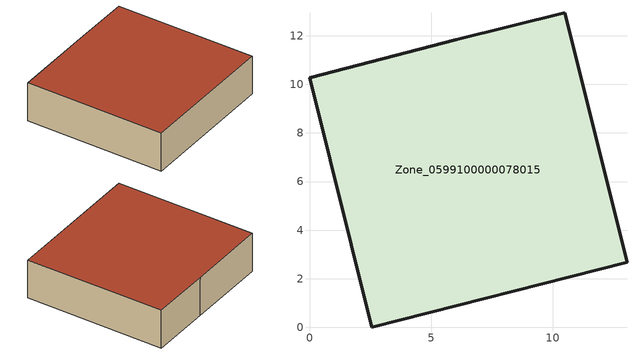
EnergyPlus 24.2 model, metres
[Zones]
Zone_0599100000078015
 floor ground (C_G): 13.06,2.68 2.56,0 0,10.27 6.01,11.83 10.49,12.95 z0
 wall outside (C_F): 2.56,0 13.06,2.68 10.49,12.95 6.01,11.83 0,10.27 2.56,0 z0:2.98
 roof outside (C_R): 13.06,2.68 10.49,12.95 6.01,11.83 0,10.27 2.56,0 z2.98
[BUILDING]
Pand.0599100000078015: North Axis=0; Terrain=City; Loads Convergence Tolerance Value=0.04; Temperature Convergence Tolerance Value=0.4; Solar Distribution=FullExterior; Maximum Number of Warmup Days=25; Minimum Number of Warmup Days=1
[Site:Location]
Rotterdam.The.Hague.AP_ZH_NLD Design_Conditions: Latitude=51.96; Longitude=4.45; Time Zone=1; Elevation=-4.5
[SITE:GROUNDTEMPERATURE:BUILDINGSURFACE]
18, 18, 18, 18, 18, 18, 18, 18, 18, 18, 18, 18
[MATERIAL] Thermal Absorptance=0.9; Solar Absorptance=0.7; Visible Absorptance=0.7
Name | Roughness | Thickness | Conductivity | Density | Specific Heat
G.TI.1975-1991 | MediumSmooth | 0.15 | 0.288461 | 540 | 1210
F.TI.1975-1991 | Rough | 0.3 | 0.230769 | 1920 | 840
R.TI.1975-1991 | MediumRough | 0.2 | 0.153846 | 1500 | 1000
[CONSTRUCTION]
C_G: G.TI.1975-1991
C_F: F.TI.1975-1991
C_R: R.TI.1975-1991
[ZONE]
Zone_0599100000078015: Type=1; Multiplier=1; Ceiling Height=Autocalculate; Volume=Autocalculate; Floor Area=autocalculate; Part of Total Floor Area=Yes
[ZONEINFILTRATION:DESIGNFLOWRATE]
Infil_Zone_0599100000078015: Zone or ZoneList or Space or SpaceList=Zone_0599100000078015; Schedule=AlwaysOn; Design Flow Rate Calculation Method=Flow/Area; Flow Rate per Floor Area=0.003; Constant Term Coefficient=1; Temperature Term Coefficient=0; Velocity Term Coefficient=0; Velocity Squared Term Coefficient=0
[HVACTEMPLATE:ZONE:IDEALLOADSAIRSYSTEM]
Zone_0599100000078015: Maximum Heating Supply Air Temperature=50; Minimum Cooling Supply Air Temperature=13; Maximum Heating Supply Air Humidity Ratio=0.0156; Minimum Cooling Supply Air Humidity Ratio=0.0077; Heating Limit=NoLimit; Cooling Limit=NoLimit; Dehumidification Control Type=ConstantSensibleHeatRatio; Cooling Sensible Heat Ratio=0.7; Dehumidification Setpoint=60; Humidification Control Type=None; Humidification Setpoint=30; Outdoor Air Method=None; Outdoor Air Flow Rate per Person=0.00944; Outdoor Air Flow Rate per Zone Floor Area=0; Outdoor Air Flow Rate per Zone=0; Demand Controlled Ventilation Type=None; Outdoor Air Economizer Type=NoEconomizer; Heat Recovery Type=None; Sensible Heat Recovery Effectiveness=0.7; Latent Heat Recovery Effectiveness=0.65
[ZONECONTROL:THERMOSTAT]
ThermostatControl_Zone_0599100000078015: Zone or ZoneList=Zone_0599100000078015; Control Type Schedule=DualSetpointControlType; Control 1=Thermostat_Zone_0599100000078015; Temperature Difference Between Cutout And Setpoint=0
[THERMOSTATSETPOINT:DUALSETPOINT]
Thermostat_Zone_0599100000078015: Heating Setpoint Temperature Schedule=HeatingSetpoint_Zone_0599100000078015; Cooling Setpoint Temperature Schedule=CoolingSetpoint_Zone_0599100000078015
[SCHEDULE:COMPACT]
HeatingSetpoint_Zone_0599100000078015: Through: 12/31, For: AllDays, Until: 24:00, 21
CoolingSetpoint_Zone_0599100000078015: Through: 12/31, For: AllDays, Until: 24:00, 24
DualSetpointControlType: Through: 12/31, For: AllDays, Until: 24:00, 4
AlwaysOn: Through: 12/31, For: AllDays, Until: 24:00, 1
